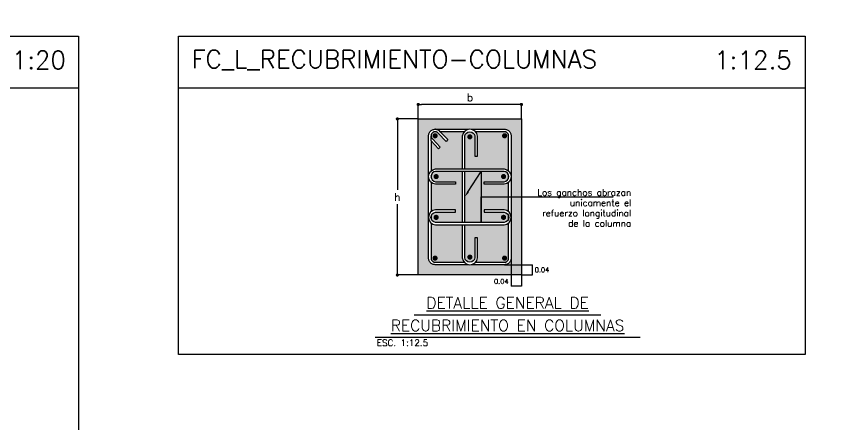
# Model space of a CAD drawing. Header units: millimetres. Extents: x 0 to 197, y -27 to 41.
# Drawn here: x 55.817 to 58.981, y -24.479 to -22.9 of the extents above; entities that cross this region are included whole.
import ezdxf
from ezdxf import colors
from ezdxf.entities.mleader import LeaderData, LeaderLine
from ezdxf.enums import TextEntityAlignment as Align
from ezdxf.math import Vec2, Vec3

# ---------------------------------------------------------------- set-up
doc = ezdxf.new("R2010")
doc.units = ezdxf.units.MM
doc.header["$LTSCALE"] = 0.01
doc.header["$PDMODE"] = 3
for name, color, linetype in [('FC_BORDES', 4, 'Continuous'), ('FC_COTAS', 1, 'Continuous'), ('FC_COTAS @ 100', 1, 'Continuous'), ('FC_COTAS @ 12.5', 1, 'Continuous'), ('FC_HATCH 254', 254, 'Continuous'), ('FC_R-200', 5, 'Continuous'), ('FC_R-80', 11, 'Continuous'), ('FC_REFUERZO 2', 1, 'Continuous')]:
    doc.layers.add(name, color=color, linetype=linetype)
doc.layers.add('FC_HOJA', color=230, linetype='Continuous', plot=False)
doc.layers.add('FC_HOJA @ 20', color=230, linetype='Continuous', plot=False)
doc.styles.add('FC_TEXT', font='romans.shx', dxfattribs={"height": 0.002})
doc.styles.add('FC_TEXT1', font='romans.shx')
doc.dimstyles.new('FC_COTAS', dxfattribs={"dimtxt": 0.0015, "dimasz": 0.001, "dimexe": 0, "dimexo": 0, "dimgap": 0.001, "dimtad": 1, "dimtih": 1, "dimtoh": 1, "dimzin": 0, "dimdsep": 46, "dimtxsty": 'FC_TEXT1', "dimblk": 'DOT', "dimcen": 0.09, "dimclrd": 256, "dimclre": 256, "dimclrt": 256, "dimadec": 0, "dimazin": 0, "dimtfac": 1, "dimtix": 1, "dimtmove": 2, "dimatfit": 3, "dimfxl": 1.002, "dimtolj": 1, "dimtzin": 0, "dimlwd": -1, "dimarcsym": 0})

# ---------------------------------------------------------------- blocks, each defined once
blk = doc.blocks.new('*U110')
at = {"color": 0, "ltscale": 1.5}
blk.add_lwpolyline([(-0.1148, -0.0096), (-0.1148, -0.0096)], dxfattribs=at)
blk.add_wipeout([(-0.1328, 0), (0.1347, 0), (0.1373, -0.0001), (0.1399, -0.0006), (0.1425, -0.0012), (0.145, -0.0022), (0.1473, -0.0034), (0.1496, -0.0048), (0.1516, -0.0065), (0.1535, -0.0084), (0.1552, -0.0104), (0.1566, -0.0127), (0.1578, -0.015), (0.1588, -0.0175), (0.1594, -0.0201), (0.1599, -0.0227), (0.16, -0.0253), (0.16, -0.4996), (0.1599, -0.5023), (0.1594, -0.5049), (0.1588, -0.5075), (0.1578, -0.51), (0.1566, -0.5123), (0.1552, -0.5145), (0.1535, -0.5166), (0.1516, -0.5185), (0.1496, -0.5201), (0.1473, -0.5216), (0.145, -0.5228), (0.1425, -0.5237), (0.1399, -0.5244), (0.1373, -0.5248), (0.1347, -0.525), (-0.1347, -0.525), (-0.1373, -0.5248), (-0.1399, -0.5244), (-0.1425, -0.5237), (-0.145, -0.5228), (-0.1473, -0.5216), (-0.1496, -0.5201), (-0.1516, -0.5185), (-0.1535, -0.5166), (-0.1552, -0.5145), (-0.1566, -0.5123), (-0.1578, -0.51), (-0.1588, -0.5075), (-0.1594, -0.5049), (-0.1599, -0.5023), (-0.16, -0.4996), (-0.16, -0.0253), (-0.1599, -0.0227), (-0.1594, -0.0201), (-0.1588, -0.0175), (-0.1578, -0.015), (-0.1566, -0.0127), (-0.1552, -0.0104), (-0.1535, -0.0084), (-0.1516, -0.0065), (-0.1496, -0.0048), (-0.1473, -0.0034), (-0.145, -0.0022), (-0.1425, -0.0012), (-0.1399, -0.0006), (-0.1373, -0.0001), (-0.1347, 0), (-0.132, -0.0001), (-0.1294, -0.0006), (-0.1268, -0.0012), (-0.1244, -0.0022), (-0.122, -0.0034), (-0.1198, -0.0048), (-0.1184, -0.006), (-0.085, -0.0403), (-0.0918, -0.047), (-0.123, -0.0148), (-0.1241, -0.0137), (-0.1254, -0.0126), (-0.1268, -0.0117), (-0.1283, -0.011), (-0.1298, -0.0104), (-0.1314, -0.01), (-0.133, -0.0097), (-0.1347, -0.0096), (-0.1363, -0.0097), (-0.1379, -0.01), (-0.1395, -0.0104), (-0.1411, -0.011), (-0.1425, -0.0117), (-0.1439, -0.0126), (-0.1452, -0.0137), (-0.1463, -0.0148), (-0.1474, -0.0161), (-0.1483, -0.0175), (-0.149, -0.0189), (-0.1496, -0.0205), (-0.15, -0.0221), (-0.1503, -0.0237), (-0.1504, -0.0253), (-0.1503, -0.027), (-0.15, -0.0286), (-0.1496, -0.0302), (-0.149, -0.0317), (-0.1483, -0.0332), (-0.1474, -0.0346), (-0.1463, -0.0359), (-0.1452, -0.037), (-0.1441, -0.0379), (-0.1145, -0.0691), (-0.1215, -0.0757), (-0.1504, -0.0452), (-0.1504, -0.4996), (-0.1503, -0.5013), (-0.15, -0.5029), (-0.1496, -0.5045), (-0.149, -0.506), (-0.1483, -0.5075), (-0.1474, -0.5089), (-0.1463, -0.5102), (-0.1452, -0.5113), (-0.1439, -0.5124), (-0.1425, -0.5133), (-0.1411, -0.514), (-0.1395, -0.5146), (-0.1379, -0.515), (-0.1363, -0.5153), (-0.1347, -0.5154), (0.1347, -0.5154), (0.1363, -0.5153), (0.1379, -0.515), (0.1395, -0.5146), (0.1411, -0.514), (0.1425, -0.5133), (0.1439, -0.5124), (0.1452, -0.5113), (0.1463, -0.5102), (0.1474, -0.5089), (0.1483, -0.5075), (0.149, -0.506), (0.1496, -0.5045), (0.15, -0.5029), (0.1503, -0.5013), (0.1504, -0.4996), (0.1504, -0.0253), (0.1503, -0.0237), (0.15, -0.0221), (0.1496, -0.0205), (0.149, -0.0189), (0.1483, -0.0175), (0.1474, -0.0161), (0.1463, -0.0148), (0.1452, -0.0137), (0.1439, -0.0126), (0.1425, -0.0117), (0.1411, -0.011), (0.1395, -0.0104), (0.1379, -0.01), (0.1363, -0.0097), (0.1357, -0.0097), (-0.1146, -0.0097), (-0.1183, -0.0059), (-0.1197, -0.0048), (-0.1219, -0.0033), (-0.1243, -0.0021), (-0.1268, -0.0011), (-0.1294, -0.0005), (-0.132, 0)], dxfattribs=at)
blk.add_lwpolyline([(-0.1328, 0), (0.1347, 0), (0.1373, -0.0001), (0.1399, -0.0006), (0.1425, -0.0012), (0.145, -0.0022), (0.1473, -0.0034), (0.1496, -0.0048), (0.1516, -0.0065), (0.1535, -0.0084), (0.1552, -0.0104), (0.1566, -0.0127), (0.1578, -0.015), (0.1588, -0.0175), (0.1594, -0.0201), (0.1599, -0.0227), (0.16, -0.0253), (0.16, -0.4996), (0.1599, -0.5023), (0.1594, -0.5049), (0.1588, -0.5075), (0.1578, -0.51), (0.1566, -0.5123), (0.1552, -0.5145), (0.1535, -0.5166), (0.1516, -0.5185), (0.1496, -0.5201), (0.1473, -0.5216), (0.145, -0.5228), (0.1425, -0.5237), (0.1399, -0.5244), (0.1373, -0.5248), (0.1347, -0.525), (-0.1347, -0.525), (-0.1373, -0.5248), (-0.1399, -0.5244), (-0.1425, -0.5237), (-0.145, -0.5228), (-0.1473, -0.5216), (-0.1496, -0.5201), (-0.1516, -0.5185), (-0.1535, -0.5166), (-0.1552, -0.5145), (-0.1566, -0.5123), (-0.1578, -0.51), (-0.1588, -0.5075), (-0.1594, -0.5049), (-0.1599, -0.5023), (-0.16, -0.4996), (-0.16, -0.0253), (-0.1599, -0.0227), (-0.1594, -0.0201), (-0.1588, -0.0175), (-0.1578, -0.015), (-0.1566, -0.0127), (-0.1552, -0.0104), (-0.1535, -0.0084), (-0.1516, -0.0065), (-0.1496, -0.0048), (-0.1473, -0.0034), (-0.145, -0.0022), (-0.1425, -0.0012), (-0.1399, -0.0006), (-0.1373, -0.0001), (-0.1347, 0), (-0.132, -0.0001), (-0.1294, -0.0006), (-0.1268, -0.0012), (-0.1244, -0.0022), (-0.122, -0.0034), (-0.1198, -0.0048), (-0.1184, -0.006), (-0.085, -0.0403), (-0.0918, -0.047), (-0.123, -0.0148), (-0.1241, -0.0137), (-0.1254, -0.0126), (-0.1268, -0.0117), (-0.1283, -0.011), (-0.1298, -0.0104), (-0.1314, -0.01), (-0.133, -0.0097), (-0.1347, -0.0096), (-0.1363, -0.0097), (-0.1379, -0.01), (-0.1395, -0.0104), (-0.1411, -0.011), (-0.1425, -0.0117), (-0.1439, -0.0126), (-0.1452, -0.0137), (-0.1463, -0.0148), (-0.1474, -0.0161), (-0.1483, -0.0175), (-0.149, -0.0189), (-0.1496, -0.0205), (-0.15, -0.0221), (-0.1503, -0.0237), (-0.1504, -0.0253), (-0.1503, -0.027), (-0.15, -0.0286), (-0.1496, -0.0302), (-0.149, -0.0317), (-0.1483, -0.0332), (-0.1474, -0.0346), (-0.1463, -0.0359), (-0.1452, -0.037), (-0.1441, -0.0379), (-0.1145, -0.0691), (-0.1215, -0.0757), (-0.1504, -0.0452), (-0.1504, -0.4996), (-0.1503, -0.5013), (-0.15, -0.5029), (-0.1496, -0.5045), (-0.149, -0.506), (-0.1483, -0.5075), (-0.1474, -0.5089), (-0.1463, -0.5102), (-0.1452, -0.5113), (-0.1439, -0.5124), (-0.1425, -0.5133), (-0.1411, -0.514), (-0.1395, -0.5146), (-0.1379, -0.515), (-0.1363, -0.5153), (-0.1347, -0.5154), (0.1347, -0.5154), (0.1363, -0.5153), (0.1379, -0.515), (0.1395, -0.5146), (0.1411, -0.514), (0.1425, -0.5133), (0.1439, -0.5124), (0.1452, -0.5113), (0.1463, -0.5102), (0.1474, -0.5089), (0.1483, -0.5075), (0.149, -0.506), (0.1496, -0.5045), (0.15, -0.5029), (0.1503, -0.5013), (0.1504, -0.4996), (0.1504, -0.0253), (0.1503, -0.0237), (0.15, -0.0221), (0.1496, -0.0205), (0.149, -0.0189), (0.1483, -0.0175), (0.1474, -0.0161), (0.1463, -0.0148), (0.1452, -0.0137), (0.1439, -0.0126), (0.1425, -0.0117), (0.1411, -0.011), (0.1395, -0.0104), (0.1379, -0.01), (0.1363, -0.0097), (0.1357, -0.0097), (-0.1146, -0.0097), (-0.1183, -0.0059), (-0.1197, -0.0048), (-0.1219, -0.0033), (-0.1243, -0.0021), (-0.1268, -0.0011), (-0.1294, -0.0005), (-0.132, 0)], close=True, dxfattribs=at)
blk.add_lwpolyline([(-0.1504, -0.0452), (-0.1504, -0.0253)], dxfattribs=at)
blk = doc.blocks.new('*U111')
at = {"layer": 'FC_R-200', "color": 4, "ltscale": 1.5}
for points in [[(-0.02893, 0), (0.02893, 0)], [(-0.0411, -0.007), (0.0411, -0.007)]]:
    blk.add_lwpolyline(points, dxfattribs=at)
at = {"layer": 'FC_R-200', "ltscale": 1.5, "style": 'FC_TEXT1'}
for tag, p in [('%%UTÍTULO', (0, 0.00366)), ('%%UTÍTULO1', (0, -0.00334))]:
    blk.add_attdef(tag, text='', height=0.0035, dxfattribs=at).set_placement(p, align=Align.MIDDLE_CENTER)
at = {"layer": 'FC_R-80', "ltscale": 1.5, "style": 'FC_TEXT1'}
blk.add_attdef('ESCALA', text='', height=0.002, dxfattribs=at).set_placement((-0.04058, -0.0087), align=Align.MIDDLE_LEFT)
blk = doc.blocks.new('_Dot')
at = {"color": 0, "linetype": 'ByBlock', "lineweight": -2}
blk.add_line((-0.5, 0), (-1, 0), dxfattribs=at)
at = {"color": 0, "linetype": 'ByBlock', "const_width": 0.5}
blk.add_lwpolyline([(-0.25, 0, 1), (0.25, 0, 1)], format="xyb", close=True, dxfattribs=at)
blk = doc.blocks.new('*D136')
at = {"layer": 'Defpoints', "color": 0, "transparency": 16777216}
for p in [(57.3749, -23.2415), (57.3749, -23.2975), (57.7749, -23.2975)]:
    blk.add_point(p, dxfattribs=at)
at = {"layer": 'FC_COTAS', "lineweight": -2, "transparency": 16777216}
for p, q in [((57.3749, -23.2975), (57.3749, -23.2415)), ((57.7749, -23.2975), (57.7749, -23.2415))]:
    blk.add_line(p, q, dxfattribs=at)
at = {"layer": 'FC_COTAS', "transparency": 16777216}
blk.add_line((57.7624, -23.2415), (57.3874, -23.2415), dxfattribs=at)
at = {"layer": 'FC_COTAS', "transparency": 16777216, "xscale": 0.0125, "yscale": 0.0125, "zscale": 0.0125, "rotation": 180}
blk.add_blockref('_Dot', (57.3749, -23.2415), dxfattribs=at)
at = {"layer": 'FC_COTAS', "transparency": 16777216, "xscale": 0.0125, "yscale": 0.0125, "zscale": 0.0125}
blk.add_blockref('_Dot', (57.7749, -23.2415), dxfattribs=at)
at = {"layer": 'FC_COTAS', "transparency": 16777216, "insert": (57.5749, -23.214), "char_height": 0.01875, "attachment_point": 5, "style": 'FC_TEXT1'}
blk.add_mtext('\\A1;{\\H1.6x;\\C11;b}', dxfattribs=at)
blk = doc.blocks.new('*D137')
at = {"layer": 'Defpoints', "color": 0, "transparency": 16777216}
for p in [(57.3749, -23.2975), (57.2939, -23.9024), (57.3749, -23.9024)]:
    blk.add_point(p, dxfattribs=at)
at = {"layer": 'FC_COTAS', "lineweight": -2, "transparency": 16777216}
for p, q in [((57.3749, -23.2975), (57.2939, -23.2975)), ((57.3749, -23.9024), (57.2939, -23.9024))]:
    blk.add_line(p, q, dxfattribs=at)
at = {"layer": 'FC_COTAS', "transparency": 16777216}
for p, q in [((57.2939, -23.31), (57.2939, -23.5725)), ((57.2939, -23.8899), (57.2939, -23.6275))]:
    blk.add_line(p, q, dxfattribs=at)
at = {"layer": 'FC_COTAS', "transparency": 16777216, "xscale": 0.0125, "yscale": 0.0125, "zscale": 0.0125}
for p, rotation in [((57.2939, -23.2975), 90), ((57.2939, -23.9024), 270)]:
    blk.add_blockref('_Dot', p, dxfattribs=dict(at, rotation=rotation))
at = {"layer": 'FC_COTAS', "transparency": 16777216, "insert": (57.2939, -23.6), "char_height": 0.01875, "attachment_point": 5, "style": 'FC_TEXT1'}
blk.add_mtext('\\A1;{\\H1.6x;\\C11;h}', dxfattribs=at)
blk = doc.blocks.new('*D138')
at = {"layer": 'Defpoints', "color": 0, "transparency": 16777216}
for p in [(57.7349, -23.8371), (57.7749, -23.9024), (57.7349, -23.9451)]:
    blk.add_point(p, dxfattribs=at)
at = {"layer": 'FC_COTAS', "lineweight": -2, "transparency": 16777216}
for p, q in [((57.7349, -23.8371), (57.7349, -23.9451)), ((57.7749, -23.9024), (57.7749, -23.9451))]:
    blk.add_line(p, q, dxfattribs=at)
at = {"layer": 'FC_COTAS', "transparency": 16777216}
blk.add_line((57.7749, -23.9451), (57.7349, -23.9451), dxfattribs=at)
at = {"layer": 'FC_COTAS', "transparency": 16777216, "insert": (57.6967, -23.9274), "char_height": 0.01875, "attachment_point": 5, "style": 'FC_TEXT1'}
blk.add_mtext('\\A1;0.04', dxfattribs=at)
blk = doc.blocks.new('*D139')
at = {"layer": 'Defpoints', "color": 0, "transparency": 16777216}
for p in [(57.7096, -23.8624), (57.8173, -23.8624), (57.7749, -23.9024)]:
    blk.add_point(p, dxfattribs=at)
at = {"layer": 'FC_COTAS', "lineweight": -2, "transparency": 16777216}
for p, q in [((57.7096, -23.8624), (57.8173, -23.8624)), ((57.7749, -23.9024), (57.8173, -23.9024))]:
    blk.add_line(p, q, dxfattribs=at)
at = {"layer": 'FC_COTAS', "transparency": 16777216}
blk.add_line((57.8173, -23.9024), (57.8173, -23.8624), dxfattribs=at)
at = {"layer": 'FC_COTAS', "transparency": 16777216, "insert": (57.8545, -23.8824), "char_height": 0.01875, "attachment_point": 5, "style": 'FC_TEXT1'}
blk.add_mtext('\\A1;0.04', dxfattribs=at)
blk = doc.blocks.new('*U106')
at = {"color": 0, "lineweight": -2}
blk.add_wipeout([(0.0294, -0.3912), (0.0294, -0.4696), (0.0285, -0.4738), (0.0274, -0.4773), (0.0258, -0.4806), (0.0237, -0.4837), (0.0213, -0.4866), (0.0186, -0.4891), (0.0156, -0.4913), (0.0123, -0.493), (0.0089, -0.4943), (0.0053, -0.4952), (0.0016, -0.4957), (-0.0021, -0.4956), (-0.0058, -0.4951), (-0.0094, -0.4942), (-0.0128, -0.4928), (-0.0161, -0.491), (-0.019, -0.4888), (-0.0217, -0.4862), (-0.0241, -0.4833), (-0.026, -0.4802), (-0.0276, -0.4768), (-0.0287, -0.4732), (-0.0294, -0.4694), (-0.0294, 0.0032), (-0.0287, 0.0071), (-0.0276, 0.0106), (-0.026, 0.014), (-0.0241, 0.0171), (-0.0217, 0.02), (-0.019, 0.0226), (-0.0161, 0.0248), (-0.0128, 0.0266), (-0.0094, 0.028), (-0.0058, 0.029), (-0.0021, 0.0295), (0.0016, 0.0295), (0.0053, 0.0291), (0.0089, 0.0282), (0.0123, 0.0268), (0.0156, 0.0251), (0.0186, 0.0229), (0.0213, 0.0204), (0.0237, 0.0176), (0.0258, 0.0145), (0.0274, 0.0111), (0.0285, 0.0076), (0.0293, 0.004), (0.0294, 0.0026), (0.0294, -0.075), (0.0198, -0.075), (0.0198, 0.0022), (0.0197, 0.0027), (0.0193, 0.0051), (0.0185, 0.0075), (0.0174, 0.0098), (0.016, 0.0119), (0.0144, 0.0138), (0.0126, 0.0155), (0.0105, 0.0169), (0.0083, 0.0181), (0.006, 0.019), (0.0036, 0.0196), (0.0011, 0.0199), (-0.0014, 0.0199), (-0.0039, 0.0195), (-0.0063, 0.0189), (-0.0086, 0.0179), (-0.0108, 0.0167), (-0.0128, 0.0152), (-0.0146, 0.0135), (-0.0162, 0.0116), (-0.0175, 0.0094), (-0.0186, 0.0072), (-0.0193, 0.0048), (-0.0198, 0.0024), (-0.0198, -0.4685), (-0.0193, -0.4709), (-0.0186, -0.4733), (-0.0175, -0.4756), (-0.0162, -0.4777), (-0.0146, -0.4797), (-0.0128, -0.4814), (-0.0108, -0.4829), (-0.0086, -0.4841), (-0.0063, -0.4851), (-0.0039, -0.4857), (-0.0014, -0.486), (0.0011, -0.4861), (0.0036, -0.4858), (0.006, -0.4852), (0.0083, -0.4843), (0.0105, -0.4831), (0.0126, -0.4816), (0.0144, -0.4799), (0.016, -0.478), (0.0174, -0.4759), (0.0185, -0.4737), (0.0193, -0.4713), (0.0198, -0.4687), (0.0198, -0.3912)], dxfattribs=at)
blk.add_lwpolyline([(0.0198, -0.3912), (0.0198, -0.4682, -0.900773), (-0.0198, -0.4682), (-0.0198, 0.0021, -0.900773), (0.0198, 0.0021), (0.0198, -0.075), (0.0294, -0.075), (0.0294, 0.0025, 0.917819), (-0.0294, 0.0025), (-0.0294, -0.4687), (-0.0294, -0.4687, 0.917819), (0.0294, -0.4687), (0.0294, -0.3912)], format="xyb", close=True, dxfattribs=at)
blk = doc.blocks.new('*U107')
at = {"color": 0, "lineweight": -2}
blk.add_wipeout([(0.1863, -0.0294), (0.2648, -0.0294), (0.2689, -0.0285), (0.2724, -0.0274), (0.2758, -0.0258), (0.2789, -0.0237), (0.2817, -0.0213), (0.2843, -0.0186), (0.2864, -0.0156), (0.2882, -0.0123), (0.2895, -0.0089), (0.2904, -0.0053), (0.2908, -0.0016), (0.2908, 0.0021), (0.2903, 0.0058), (0.2893, 0.0094), (0.2879, 0.0128), (0.2861, 0.0161), (0.2839, 0.019), (0.2813, 0.0217), (0.2785, 0.0241), (0.2753, 0.026), (0.2719, 0.0276), (0.2684, 0.0287), (0.2646, 0.0294), (-0.0032, 0.0294), (-0.0071, 0.0287), (-0.0106, 0.0276), (-0.014, 0.026), (-0.0171, 0.0241), (-0.02, 0.0217), (-0.0226, 0.019), (-0.0248, 0.0161), (-0.0266, 0.0128), (-0.028, 0.0094), (-0.029, 0.0058), (-0.0295, 0.0021), (-0.0295, -0.0016), (-0.0291, -0.0053), (-0.0282, -0.0089), (-0.0268, -0.0123), (-0.0251, -0.0156), (-0.0229, -0.0186), (-0.0204, -0.0213), (-0.0176, -0.0237), (-0.0145, -0.0258), (-0.0111, -0.0274), (-0.0076, -0.0285), (-0.004, -0.0293), (-0.0026, -0.0294), (0.075, -0.0294), (0.075, -0.0198), (-0.0022, -0.0198), (-0.0027, -0.0197), (-0.0051, -0.0193), (-0.0075, -0.0185), (-0.0098, -0.0174), (-0.0119, -0.016), (-0.0138, -0.0144), (-0.0155, -0.0126), (-0.0169, -0.0105), (-0.0181, -0.0083), (-0.019, -0.006), (-0.0196, -0.0036), (-0.0199, -0.0011), (-0.0199, 0.0014), (-0.0195, 0.0039), (-0.0189, 0.0063), (-0.0179, 0.0086), (-0.0167, 0.0108), (-0.0152, 0.0128), (-0.0135, 0.0146), (-0.0116, 0.0162), (-0.0094, 0.0175), (-0.0072, 0.0186), (-0.0048, 0.0193), (-0.0024, 0.0198), (0.2637, 0.0198), (0.2661, 0.0193), (0.2685, 0.0186), (0.2708, 0.0175), (0.2729, 0.0162), (0.2748, 0.0146), (0.2766, 0.0128), (0.278, 0.0108), (0.2793, 0.0086), (0.2802, 0.0063), (0.2809, 0.0039), (0.2812, 0.0014), (0.2812, -0.0011), (0.2809, -0.0036), (0.2803, -0.006), (0.2794, -0.0083), (0.2782, -0.0105), (0.2768, -0.0126), (0.2751, -0.0144), (0.2732, -0.016), (0.2711, -0.0174), (0.2688, -0.0185), (0.2665, -0.0193), (0.2638, -0.0198), (0.1863, -0.0198)], dxfattribs=at)
blk.add_lwpolyline([(0.1863, -0.0198), (0.2634, -0.0198, 0.900773), (0.2634, 0.0198), (-0.0021, 0.0198, 0.900773), (-0.0021, -0.0198), (0.075, -0.0198), (0.075, -0.0294), (-0.0025, -0.0294, -0.917819), (-0.0025, 0.0294), (0.2638, 0.0294), (0.2638, 0.0294, -0.917819), (0.2638, -0.0294), (0.1863, -0.0294)], format="xyb", close=True, dxfattribs=at)
blk = doc.blocks.new('*U108')
at = {"color": 0, "lineweight": -2}
blk.add_wipeout([(0.1863, 0.0294), (0.2648, 0.0294), (0.2689, 0.0285), (0.2724, 0.0274), (0.2758, 0.0258), (0.2789, 0.0237), (0.2817, 0.0213), (0.2843, 0.0186), (0.2864, 0.0156), (0.2882, 0.0123), (0.2895, 0.0089), (0.2904, 0.0053), (0.2908, 0.0016), (0.2908, -0.0021), (0.2903, -0.0058), (0.2893, -0.0094), (0.2879, -0.0128), (0.2861, -0.0161), (0.2839, -0.019), (0.2813, -0.0217), (0.2785, -0.0241), (0.2753, -0.026), (0.2719, -0.0276), (0.2684, -0.0287), (0.2646, -0.0294), (-0.0032, -0.0294), (-0.0071, -0.0287), (-0.0106, -0.0276), (-0.014, -0.026), (-0.0171, -0.0241), (-0.02, -0.0217), (-0.0226, -0.019), (-0.0248, -0.0161), (-0.0266, -0.0128), (-0.028, -0.0094), (-0.029, -0.0058), (-0.0295, -0.0021), (-0.0295, 0.0016), (-0.0291, 0.0053), (-0.0282, 0.0089), (-0.0268, 0.0123), (-0.0251, 0.0156), (-0.0229, 0.0186), (-0.0204, 0.0213), (-0.0176, 0.0237), (-0.0145, 0.0258), (-0.0111, 0.0274), (-0.0076, 0.0285), (-0.004, 0.0293), (-0.0026, 0.0294), (0.075, 0.0294), (0.075, 0.0198), (-0.0022, 0.0198), (-0.0027, 0.0197), (-0.0051, 0.0193), (-0.0075, 0.0185), (-0.0098, 0.0174), (-0.0119, 0.016), (-0.0138, 0.0144), (-0.0155, 0.0126), (-0.0169, 0.0105), (-0.0181, 0.0083), (-0.019, 0.006), (-0.0196, 0.0036), (-0.0199, 0.0011), (-0.0199, -0.0014), (-0.0195, -0.0039), (-0.0189, -0.0063), (-0.0179, -0.0086), (-0.0167, -0.0108), (-0.0152, -0.0128), (-0.0135, -0.0146), (-0.0116, -0.0162), (-0.0094, -0.0175), (-0.0072, -0.0186), (-0.0048, -0.0193), (-0.0024, -0.0198), (0.2637, -0.0198), (0.2661, -0.0193), (0.2685, -0.0186), (0.2708, -0.0175), (0.2729, -0.0162), (0.2748, -0.0146), (0.2766, -0.0128), (0.278, -0.0108), (0.2793, -0.0086), (0.2802, -0.0063), (0.2809, -0.0039), (0.2812, -0.0014), (0.2812, 0.0011), (0.2809, 0.0036), (0.2803, 0.006), (0.2794, 0.0083), (0.2782, 0.0105), (0.2768, 0.0126), (0.2751, 0.0144), (0.2732, 0.016), (0.2711, 0.0174), (0.2688, 0.0185), (0.2665, 0.0193), (0.2638, 0.0198), (0.1863, 0.0198)], dxfattribs=at)
blk.add_lwpolyline([(0.1863, 0.0198), (0.2634, 0.0198, -0.900773), (0.2634, -0.0198), (-0.0021, -0.0198, -0.900773), (-0.0021, 0.0198), (0.075, 0.0198), (0.075, 0.0294), (-0.0025, 0.0294, 0.917819), (-0.0025, -0.0294), (0.2638, -0.0294), (0.2638, -0.0294, 0.917819), (0.2638, 0.0294), (0.1863, 0.0294)], format="xyb", close=True, dxfattribs=at)
blk = doc.blocks.new('FC_B_Convencion de estribos_1')
at = {"layer": 'FC_COTAS @ 100', "ltscale": 0.6}
ml = blk.add_multileader_mtext('Standard', dxfattribs=at)
ml.set_content('Diámetro de barra', color=11, style='FC_TEXT1')
ml.set_leader_properties()
ml.build(insert=Vec2(0, 0))
ml.multileader.update_dxf_attribs({"text_left_attachment_type": 6, "text_right_attachment_type": 6, "dogleg_length": 0.008, "arrow_head_size": 0.15, "scale": 100})
ctx = ml.context
ctx.base_point, ctx.scale, ctx.char_height, ctx.arrow_head_size, ctx.landing_gap_size, ctx.plane_origin = Vec3(-0.0199, 3.2168), 100, 0.15, 0.15, 0.1, Vec3(1.1269, 3.7571)
ctx.left_attachment, ctx.right_attachment = 6, 6
notes = []
notes.append((ctx, [(0, (1, 1, 0), (1.6502, 3.2168), (-1, 0), 0.513, [(0, [(2.0334, 3.2168)], 0, [])])]))
ctx.mtext.insert, ctx.mtext.width, ctx.mtext.line_spacing_style, ctx.mtext.flow_direction = Vec3(0.0801, 3.3968), 1.306762, 2, 5
ml = blk.add_multileader_mtext('Standard', dxfattribs=at)
ml.set_content('Separación', color=11, style='FC_TEXT1')
ml.set_leader_properties()
ml.build(insert=Vec2(0, 0))
ml.multileader.update_dxf_attribs({"text_left_attachment_type": 6, "text_right_attachment_type": 6, "dogleg_length": 0.008, "arrow_head_size": 0.15, "scale": 100})
ctx = ml.context
ctx.base_point, ctx.scale, ctx.char_height, ctx.arrow_head_size, ctx.landing_gap_size, ctx.plane_origin = Vec3(-0.0067, 2.1926), 100, 0.15, 0.15, 0.1, Vec3(1.4222, 2.7247)
ctx.left_attachment, ctx.right_attachment = 6, 6
notes.append((ctx, [(0, (1, 1, 0), (1.8578, 2.1926), (-1, 0), 0.486, [(0, [(2.5167, 2.1926)], 0, [])])]))
ctx.mtext.insert, ctx.mtext.width, ctx.mtext.line_spacing_style, ctx.mtext.flow_direction = Vec3(0.0933, 2.3926), 1.306762, 2, 5
for ctx, leaders in notes:
    for number, flags, end, landing, length, lines in leaders:
        leader = LeaderData()
        leader.index, (leader.has_last_leader_line, leader.has_dogleg_vector, leader.attachment_direction) = number, flags
        leader.last_leader_point, leader.dogleg_vector, leader.dogleg_length = Vec3(end), Vec3(landing), length
        for number, points, colour, breaks in lines:
            line = LeaderLine()
            line.index, line.vertices, line.color, line.breaks = number, Vec3.list(points), colors.encode_raw_color(colour), breaks
            leader.lines.append(line)
        ctx.leaders.append(leader)

msp = doc.modelspace()

# ---------------------------------------------------------------- hatches: boundary and pattern name
at = {"layer": 'FC_HATCH 254'}
h = msp.add_hatch(color=256, dxfattribs=at)
h.dxf.hatch_style = 1
h.paths.add_polyline_path([(57.3749, -23.2975), (57.7749, -23.2975), (57.7749, -23.9024), (57.3749, -23.9024)])

# ---------------------------------------------------------------- linework, layer by layer
at = {"layer": 'FC_HOJA', "ltscale": 0.6}
msp.add_lwpolyline([(49.8662, -22.9765), (56.0578, -22.9765), (56.0578, -26.2571), (49.8662, -26.2571)], close=True, dxfattribs=at)
for points in [[(49.8662, -23.1765), (56.0578, -23.1765)], [(56.4458, -23.1765), (58.8745, -23.1765)]]:
    msp.add_lwpolyline(points, dxfattribs=at)

# ---------------------------------------------------------------- block references
msp.add_blockref('FC_B_Convencion de estribos_1', (37.6442, -26.3039))
at = {"layer": 'FC_R-200', "xscale": 12.5, "yscale": 12.5, "zscale": 12.5}
msp.add_blockref('*U111', (57.7212, -24.0563), dxfattribs=at).add_auto_attribs({'%%UTÍTULO': '%%UDETALLE GENERAL DE', '%%UTÍTULO1': '%%URECUBRIMIENTO EN COLUMNAS', 'ESCALA': 'ESC. 1:12.5'})

# ---------------------------------------------------------------- texts
at = {"layer": 'FC_HOJA @ 20', "char_height": 0.07, "style": 'FC_TEXT'}
for s, insert, attachment_point in [('1:20', (56.009, -23.0691), 6), ('FC_L_RECUBRIMIENTO-COLUMNAS', (56.4963, -23.0691), 4), ('1:12.5', (58.8225, -23.0691), 6)]:
    msp.add_mtext(s, dxfattribs=dict(at, insert=insert, attachment_point=attachment_point))

# ---------------------------------------------------------------- dimensions: what is measured, and where the dimension line sits
at = {"layer": 'FC_COTAS @ 12.5'}
dim = msp.add_linear_dim(base=(57.3749, -23.2415), p1=(57.7749, -23.2975), p2=(57.3749, -23.2975), text='{\\H1.6x;\\C11;b}', dimstyle='FC_COTAS', override={"dimscale": 12.5, "dimtix": 1, "dimtofl": 1, "dimtmove": 2, "dimatfit": 1}, dxfattribs=at)
dim.commit()
dim.dimension.update_dxf_attribs({"geometry": '*D136', "text_midpoint": (57.5749, -23.214)})
dim = msp.add_linear_dim(base=(57.2939, -23.9024), p1=(57.3749, -23.2975), p2=(57.3749, -23.9024), angle=90, text='{\\H1.6x;\\C11;h}', dimstyle='FC_COTAS', override={"dimscale": 12.5, "dimtix": 1, "dimtofl": 1, "dimtmove": 2, "dimatfit": 1}, dxfattribs=at)
dim.commit()
dim.dimension.update_dxf_attribs({"geometry": '*D137', "text_midpoint": (57.2939, -23.6)})

# ---------------------------------------------------------------- next in the draw order: block references
at = {"layer": 'FC_REFUERZO 2'}
msp.add_blockref('*U110', (57.5749, -23.3375), dxfattribs=at)

# ---------------------------------------------------------------- next in the draw order: linework, layer by layer
at = {"layer": 'FC_BORDES'}
msp.add_lwpolyline([(57.3749, -23.2975), (57.7749, -23.2975), (57.7749, -23.9024), (57.3749, -23.9024)], close=True, dxfattribs=at)
at = {"layer": 'FC_HOJA', "ltscale": 0.6}
msp.add_lwpolyline([(56.4458, -22.9765), (58.8745, -22.9765), (58.8745, -24.2102), (56.4458, -24.2102)], close=True, dxfattribs=at)
at = {"layer": 'FC_REFUERZO 2', "const_width": 0.01}
for points in [[(57.4352, -23.3628, 1), (57.4452, -23.3628, 1)], [(57.7146, -23.3628, -1), (57.7046, -23.3628, -1)], [(57.5699, -23.3669, 1), (57.5799, -23.3669, 1)], [(57.4392, -23.5209, 1), (57.4492, -23.5209, 1)], [(57.7106, -23.5209, -1), (57.7006, -23.5209, -1)], [(57.4392, -23.679, 1), (57.4492, -23.679, 1)], [(57.7106, -23.679, -1), (57.7006, -23.679, -1)], [(57.4352, -23.8371, -1), (57.4452, -23.8371, -1)], [(57.5699, -23.8331, -1), (57.5799, -23.8331, -1)], [(57.7146, -23.8371, 1), (57.7046, -23.8371, 1)]]:
    msp.add_lwpolyline(points, format="xyb", close=True, dxfattribs=at)

# ---------------------------------------------------------------- next in the draw order: dimensions: what is measured, and where the dimension line sits
at = {"layer": 'FC_COTAS @ 12.5'}
dim = msp.add_linear_dim(base=(57.7349, -23.9451), p1=(57.7749, -23.9024), p2=(57.7349, -23.8371), dimstyle='FC_COTAS', override={"dimscale": 12.5, "dimtix": 1, "dimtofl": 1, "dimtmove": 2, "dimatfit": 1}, dxfattribs=at)
dim.commit()
dim.dimension.update_dxf_attribs({"geometry": '*D138', "text_midpoint": (57.6967, -23.9274), "dimtype": 128})
dim = msp.add_linear_dim(base=(57.8173, -23.8624), p1=(57.7749, -23.9024), p2=(57.7096, -23.8624), angle=90, dimstyle='FC_COTAS', override={"dimscale": 12.5, "dimtix": 1, "dimtofl": 1, "dimtmove": 2, "dimatfit": 1}, dxfattribs=at)
dim.commit()
dim.dimension.update_dxf_attribs({"geometry": '*D139', "text_midpoint": (57.8545, -23.8824), "dimtype": 128})

# ---------------------------------------------------------------- next in the draw order: leaders
ml = msp.add_multileader_mtext('Standard', dxfattribs=at)
ml.set_content('Los ganchos abrazan\\Punicamente el \\Prefuerzo longitudinal\\Pde la columna', color=11, style='FC_TEXT1')
ml.set_leader_properties()
ml.build(insert=Vec2(0, 0))
ml.multileader.update_dxf_attribs({"text_left_attachment_type": 6, "text_right_attachment_type": 6, "dogleg_length": 0.013, "arrow_head_size": 0.025, "scale": 12.5})
ctx = ml.context
ctx.base_point, ctx.scale, ctx.char_height, ctx.arrow_head_size, ctx.landing_gap_size, ctx.plane_origin = Vec3(57.7809, -23.6), 12.5, 0.025, 0.025, 0.0125, Vec3(57.5541, -23.6)
ctx.left_attachment, ctx.right_attachment, ctx.text_align_type = 6, 6, 2
notes = []
notes.append((ctx, [(0, (1, 1, 0), (57.6184, -23.6), (1, 0), 0.1625, [(2, [(57.5551, -23.6), (57.6184, -23.5011), (57.6184, -23.6988)], 0, [])])]))
ctx.mtext.insert, ctx.mtext.width, ctx.mtext.alignment, ctx.mtext.line_spacing_factor, ctx.mtext.line_spacing_style, ctx.mtext.flow_direction = Vec3(58.2005, -23.57), 0.412155, 3, 0.96, 2, 5
for ctx, leaders in notes:
    for number, flags, end, landing, length, lines in leaders:
        leader = LeaderData()
        leader.index, (leader.has_last_leader_line, leader.has_dogleg_vector, leader.attachment_direction) = number, flags
        leader.last_leader_point, leader.dogleg_vector, leader.dogleg_length = Vec3(end), Vec3(landing), length
        for number, points, colour, breaks in lines:
            line = LeaderLine()
            line.index, line.vertices, line.color, line.breaks = number, Vec3.list(points), colors.encode_raw_color(colour), breaks
            leader.lines.append(line)
        ctx.leaders.append(leader)

# ---------------------------------------------------------------- next in the draw order: block references
at = {"layer": 'FC_REFUERZO 2', "ltscale": 0.9}
msp.add_blockref('*U106', (57.5749, -23.3669), dxfattribs=at)

# ---------------------------------------------------------------- next in the draw order: block references
for name, p in [('*U107', (57.4442, -23.5209)), ('*U108', (57.4442, -23.679))]:
    msp.add_blockref(name, p, dxfattribs=at)

doc.saveas('drawing.dxf')
